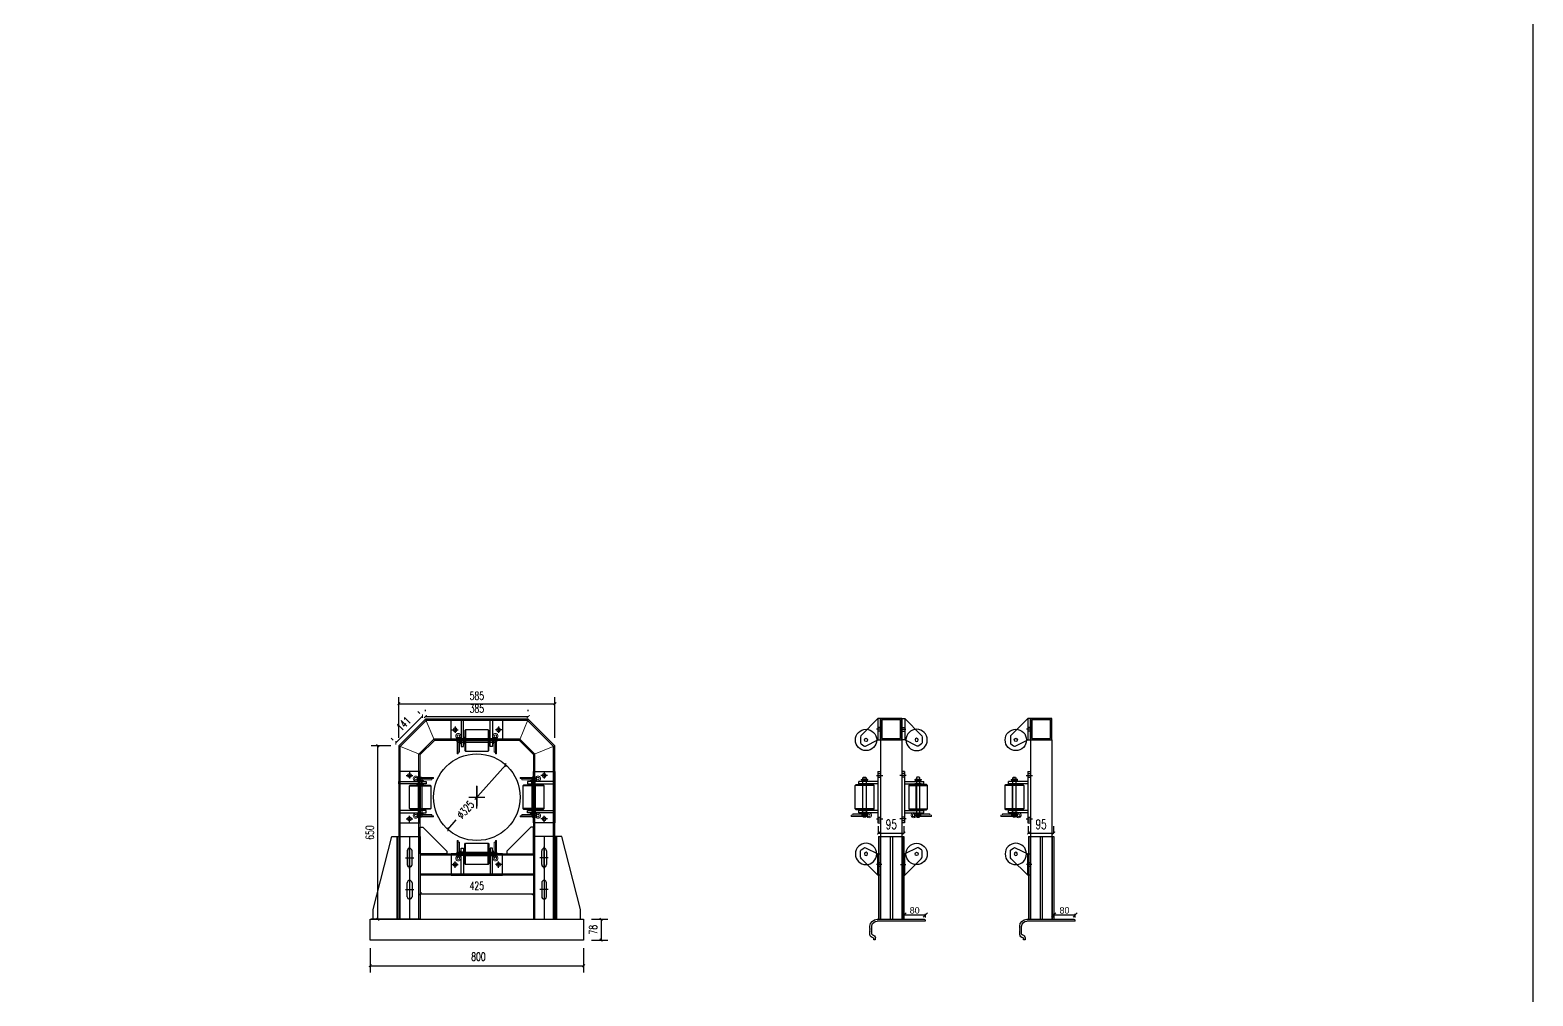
# Model space of a CAD drawing. Extents: x -259369 to -50372, y -155978 to 198088.
# Drawn here: x -100896 to -95263, y 13586 to 17204 of the extents above; entities that cross this region are included whole.
import ezdxf

# ---------------------------------------------------------------- set-up
doc = ezdxf.new("R2010")
doc.units = 0
doc.header["$LTSCALE"] = 1000
doc.header["$MEASUREMENT"] = 0
for name, pattern in [('( Border )', [21, 6, -3, 6, -3, 0, -3]), ('CENTER2', [28.575, 19.05, -3.175, 3.175, -3.175]), ('DASHED', [0.75, 0.5, -0.25]), ('DASHED2', [9.525, 6.35, -3.175])]:
    doc.linetypes.add(name, pattern=pattern)
for name, color, linetype in [('PUB_DIM', 3, 'Continuous'), ('W-WOOD_FLOOR木地板', 30, 'Continuous'), ('图层5', 6, 'Continuous'), ('桩', 5, 'Continuous'), ('粗实线', 3, 'Continuous')]:
    doc.layers.add(name, color=color, linetype=linetype)
doc.layers.add('结构', color=52, linetype='Continuous', lineweight=18)
doc.layers.add('铝主梁170x129x4', color=210, linetype='Continuous', lineweight=25)
doc.styles.add('DIM_FONT', font='SIMPLEX', dxfattribs={"width": 0.7, "bigfont": 'GBCBIG'})
doc.styles.add('M', font='arial.ttf')
doc.styles.add('STANDARD_T3', font='simplex.shx', dxfattribs={"width": 0.7, "bigfont": 'hztxt.shx'})
doc.dimstyles.new('9', dxfattribs={"dimscale": 8, "dimtxt": 3, "dimasz": 2, "dimexe": 0.5, "dimexo": 0.5, "dimtad": 1, "dimdec": 0, "dimdsep": 46, "dimtxsty": 'M', "dimblk1": 'OBLIQUE', "dimblk2": 'OBLIQUE', "dimsah": 1, "dimcen": 2.5, "dimclrd": 6, "dimclre": 6, "dimclrt": 6, "dimadec": 0, "dimazin": 0, "dimtfac": 1, "dimtdec": 0, "dimtix": 1, "dimtmove": 1, "dimatfit": 3, "dimldrblk": 'OBLIQUE', "dimfxl": 2, "dimfxlon": 1, "dimtolj": 1, "dimtzin": 0, "dimarcsym": 0})
doc.dimstyles.new('DIMN10', dxfattribs={"dimscale": 0.1, "dimtxt": 300, "dimasz": 100, "dimexe": 250, "dimexo": 300, "dimgap": 150, "dimtad": 1, "dimdec": 0, "dimzin": 0, "dimdsep": 46, "dimtxsty": 'DIM_FONT', "dimblk": 'ARCHTICK', "dimcen": 0.09, "dimclrd": 1, "dimclre": 1, "dimclrt": 2, "dimazin": 2, "dimtfac": 1, "dimtdec": 0, "dimtix": 1, "dimtmove": 2, "dimatfit": 3, "dimldrblk": 'ARCHTICK', "dimfxl": 1, "dimtolj": 1, "dimtzin": 0, "dimarcsym": 0})
doc.dimstyles.new('W__10', dxfattribs={"dimtxt": 35, "dimasz": 10, "dimexe": 25, "dimexo": 30, "dimgap": 15, "dimtad": 1, "dimdec": 0, "dimzin": 0, "dimdsep": 46, "dimtxsty": 'STANDARD_T3', "dimblk": 'ARCHTICK', "dimcen": 0.09, "dimclrd": 1, "dimclre": 1, "dimclrt": 2, "dimadec": 0, "dimazin": 0, "dimtfac": 1, "dimtdec": 0, "dimtix": 1, "dimtmove": 2, "dimatfit": 3, "dimldrblk": 'ARCHTICK', "dimfxl": 1, "dimtolj": 1, "dimtzin": 0, "dimarcsym": 0})

# ---------------------------------------------------------------- blocks, each defined once
blk = doc.blocks.new('*U657')
blk.add_lwpolyline([(-12, 0), (-12, 2.5), (12, 2.5), (12, 0)], close=True)
blk = doc.blocks.new('Split_Pins_GB91')
at = {"color": 8, "linetype": 'Continuous', "lineweight": 15}
for p, q in [((-3.4, 6.3), (-6.9, 3.1)), ((0, 4.7), (0, -4.7)), ((-3.4, -6.3), (-6.9, -3.1))]:
    blk.add_line(p, q, dxfattribs=at)
at = {"color": 7, "linetype": 'Continuous', "lineweight": 15}
for p, q in [((50, 4.7), (0, 4.7)), ((0, 0), (56.3, 0)), ((50, 4.7), (50, 0)), ((56.3, -4.7), (56.3, 0)), ((0, -4.7), (56.3, -4.7))]:
    blk.add_line(p, q, dxfattribs=at)
for centre, radius, start, end in [((-10.5, 0), 9.5, 41.3178, 318.6822), ((-10.5, 0), 4.75, 41.3178, 318.6822), ((0, 9.2), 9.23, 221.3178, 270), ((0, -9.2), 9.23, 90, 138.6822), ((0, 9.2), 4.48, 221.3178, 270), ((0, -9.2), 4.48, 90, 138.6822)]:
    blk.add_arc(centre, radius, start, end, dxfattribs=at)
blk = doc.blocks.new('5632.')
for p, q in [((865972.8, -129944.8), (865995.8, -129992.1)), ((865980.9, -129928.5), (865973.8, -129939)), ((866075.8, -129992.1), (866013.8, -129930.1))]:
    blk.add_line(p, q)
at = {"color": 0}
for p, q in [((866006.7, -129927.1), (865984.3, -129927.1)), ((866075.8, -129992.1), (865995.8, -129992.1)), ((865995.8, -129992.1), (865995.8, -130002.1)), ((865995.8, -130002.1), (866075.8, -130002.1)), ((866075.8, -130002.1), (866075.8, -129992.1))]:
    blk.add_line(p, q, dxfattribs=at)
for radius in [40, 6]:
    blk.add_circle((865995.8, -129947.3), radius)
for centre, radius, start, end in [((865977.3, -129942.6), 5, 133.9435, 206), ((865984.3, -129932.1), 5, 90, 133.9435), ((866006.7, -129937.1), 10, 45, 90)]:
    blk.add_arc(centre, radius, start, end)
blk = doc.blocks.new('_ArchTick')
at = {"color": 0, "linetype": 'ByBlock', "const_width": 0.4}
blk.add_lwpolyline([(-0.5, -0.5), (0.5, 0.5)], dxfattribs=at)
blk = doc.blocks.new('*D675')
at = {"layer": 'Defpoints', "color": 0, "transparency": 16777216}
for p in [(-97715.2, 14182.6), (-97620.2, 14195.9), (-97620.2, 14182.6)]:
    blk.add_point(p, dxfattribs=at)
at = {"layer": 'PUB_DIM', "color": 1, "lineweight": -2, "transparency": 16777216}
for p, q in [((-97715.2, 14195.9), (-97715.2, 14220.9)), ((-97620.2, 14195.9), (-97620.2, 14220.9)), ((-97715.2, 14195.9), (-97620.2, 14195.9))]:
    blk.add_line(p, q, dxfattribs=at)
at = {"layer": 'PUB_DIM', "color": 1, "lineweight": -2, "transparency": 16777216, "xscale": 10, "yscale": 10, "zscale": 10, "rotation": 180}
blk.add_blockref('_ArchTick', (-97715.2, 14195.9), dxfattribs=at)
at = {"layer": 'PUB_DIM', "color": 1, "lineweight": -2, "transparency": 16777216, "xscale": 10, "yscale": 10, "zscale": 10}
blk.add_blockref('_ArchTick', (-97620.2, 14195.9), dxfattribs=at)
at = {"layer": 'PUB_DIM', "color": 2, "transparency": 16777216, "insert": (-97667.7, 14228.4), "char_height": 35, "attachment_point": 5, "style": 'STANDARD_T3'}
blk.add_mtext('\\A1;95', dxfattribs=at)
blk = doc.blocks.new('0321')
for p, q in [((652261.3, -254661.7), (652261.3, -254971.4)), ((652261.3, -254661.7), (652269.3, -254661.7)), ((652269.3, -254661.7), (652269.3, -254971.4)), ((652261.3, -254971.4), (652269.3, -254971.4))]:
    blk.add_line(p, q)
blk = doc.blocks.new('*U663')
blk.add_lwpolyline([(-12, 0), (-12, 2.5), (12, 2.5), (12, 0)], close=True)
blk = doc.blocks.new('无头销轴_B型_D12X150')
at = {"color": 0}
for p, q in [((-72, 6), (-72, -6)), ((72, 6), (72, -6))]:
    blk.add_line(p, q, dxfattribs=at)
blk.add_lwpolyline([(-75, 4.3), (-75, -4.3), (-72, -6), (72, -6), (75, -4.3), (75, 4.3), (72, 6), (-72, 6)], close=True, dxfattribs=at)
for centre in [(-69.5, 0), (69.5, 0)]:
    blk.add_circle(centre, 1.6, dxfattribs=at)
blk = doc.blocks.new('A$C1EDE4923')
at = {"color": 3, "linetype": 'CENTER2', "ltscale": 0.5}
for p, q in [((-235, 119.6), (-254, 119.6)), ((-146, 119.6), (-127, 119.6)), ((-284, 79.6), (-260, 79.6)), ((-272, 67.6), (-272, 91.6)), ((-97, 79.6), (-121, 79.6)), ((-109, 67.6), (-109, 91.6))]:
    blk.add_line(p, q, dxfattribs=at)
at = {"linetype": 'DASHED2'}
for p, q in [((-240, 126.1), (-249, 126.1)), ((-240, 113.1), (-249, 113.1)), ((-235.5, 125.9), (-145.5, 125.9)), ((-235.5, 113.3), (-145.5, 113.3)), ((-141, 126.1), (-132, 126.1)), ((-141, 113.1), (-132, 113.1))]:
    blk.add_line(p, q, dxfattribs=at)
at = {"color": 3, "linetype": 'CENTER2'}
blk.add_line((-240.9, 119.6), (-140, 119.6), dxfattribs=at)
for p, q in [((-232.5, 79.6), (-232.5, 159.6)), ((-148.5, 79.6), (-148.5, 159.6))]:
    blk.add_line(p, q)
for points in [[(-94, 39.6), (-94, 119.6), (-287, 119.6), (-287, 39.6)], [(-249, 141.6), (-240, 141.6), (-240, 39.6), (-249, 39.6)], [(-232.5, 159.6), (-148.5, 159.6), (-145.5, 156.6), (-145.5, 82.6), (-148.5, 79.6), (-232.5, 79.6), (-235.5, 82.6), (-235.5, 156.6)], [(-132, 141.6), (-141, 141.6), (-141, 39.6), (-132, 39.6)]]:
    blk.add_lwpolyline(points, close=True)
for centre in [(-272, 79.6), (-109, 79.6)]:
    blk.add_circle(centre, 7)
at = {"xscale": -1}
for name, p, rotation in [('Split_Pins_GB91', (-260, 113.6), 270), ('无头销轴_B型_D12X150', (-190.5, 119.6), 180), ('*U663', (-249, 119.6), 90), ('*U663', (-237.5, 119.6), 90)]:
    blk.add_blockref(name, p, dxfattribs=dict(at, rotation=rotation))
for name, p, rotation in [('Split_Pins_GB91', (-121, 113.6), 90), ('*U663', (-143.5, 119.6), 270), ('*U663', (-132, 119.6), 270)]:
    blk.add_blockref(name, p, dxfattribs=dict(rotation=rotation))
blk = doc.blocks.new('*D670')
at = {"layer": 'Defpoints', "color": 0, "transparency": 16777216}
for p in [(-99112.6, 14450.8), (-99330.3, 14209.5)]:
    blk.add_point(p, dxfattribs=at)
at = {"layer": 'PUB_DIM', "color": 1, "lineweight": -2, "transparency": 16777216}
for p, q in [((-99112.6, 14450.8), (-99229.5, 14321.2)), ((-99330.3, 14209.5), (-99298.5, 14244.7))]:
    blk.add_line(p, q, dxfattribs=at)
at = {"layer": 'PUB_DIM', "color": 1, "lineweight": -2, "transparency": 16777216, "xscale": 10, "yscale": 10, "zscale": 10}
for p, rotation in [((-99112.6, 14450.8), 47.9335005168253), ((-99330.3, 14209.5), 227.9335005168253)]:
    blk.add_blockref('_ArchTick', p, dxfattribs=dict(at, rotation=rotation))
at = {"layer": 'PUB_DIM', "color": 2, "transparency": 16777216, "insert": (-99264, 14283), "char_height": 30, "attachment_point": 5, "rotation": 47.9335, "style": 'DIM_FONT'}
blk.add_mtext('\\A1;∅325', dxfattribs=at)
blk = doc.blocks.new('*D671')
at = {"layer": 'Defpoints', "color": 0, "transparency": 16777216}
for p in [(-99592.7, 14522.6), (-99513.9, 14522.6), (-99433.9, 13872.6)]:
    blk.add_point(p, dxfattribs=at)
at = {"layer": 'PUB_DIM', "color": 1, "lineweight": -2, "transparency": 16777216}
for p, q in [((-99543.9, 14522.6), (-99617.7, 14522.6)), ((-99592.7, 13872.6), (-99592.7, 14522.6)), ((-99463.9, 13872.6), (-99617.7, 13872.6))]:
    blk.add_line(p, q, dxfattribs=at)
at = {"layer": 'PUB_DIM', "color": 1, "lineweight": -2, "transparency": 16777216, "xscale": 10, "yscale": 10, "zscale": 10}
for p, rotation in [((-99592.7, 14522.6), 90), ((-99592.7, 13872.6), 270)]:
    blk.add_blockref('_ArchTick', p, dxfattribs=dict(at, rotation=rotation))
at = {"layer": 'PUB_DIM', "color": 2, "transparency": 16777216, "insert": (-99622.7, 14197.6), "char_height": 30, "attachment_point": 5, "rotation": 90, "style": 'DIM_FONT'}
blk.add_mtext('\\A1;650', dxfattribs=at)
blk = doc.blocks.new('*D672')
at = {"layer": 'Defpoints', "color": 0, "transparency": 16777216}
for p in [(-99424.8, 14633.5), (-99413.9, 14622.6), (-99513.9, 14522.6)]:
    blk.add_point(p, dxfattribs=at)
at = {"layer": 'PUB_DIM', "color": 1, "lineweight": -2, "transparency": 16777216}
for p, q in [((-99435.2, 14643.8), (-99442.5, 14651.2)), ((-99524.8, 14533.5), (-99424.8, 14633.5)), ((-99535.2, 14543.8), (-99542.5, 14551.2))]:
    blk.add_line(p, q, dxfattribs=at)
at = {"layer": 'PUB_DIM', "color": 1, "lineweight": -2, "transparency": 16777216, "xscale": 10, "yscale": 10, "zscale": 10}
for p, rotation in [((-99424.8, 14633.5), 45.00000000006671), ((-99524.8, 14533.5), 225.0000000000667)]:
    blk.add_blockref('_ArchTick', p, dxfattribs=dict(at, rotation=rotation))
at = {"layer": 'PUB_DIM', "color": 2, "transparency": 16777216, "insert": (-99496, 14604.7), "char_height": 30, "attachment_point": 5, "rotation": 45, "style": 'DIM_FONT'}
blk.add_mtext('\\A1;141', dxfattribs=at)
blk = doc.blocks.new('*D673')
at = {"layer": 'Defpoints', "color": 0, "transparency": 16777216}
for p in [(-99413.9, 14622.6), (-99028.9, 14632.2), (-99028.9, 14622.6)]:
    blk.add_point(p, dxfattribs=at)
at = {"layer": 'PUB_DIM', "color": 1, "lineweight": -2, "transparency": 16777216}
for p, q in [((-99413.9, 14652.6), (-99413.9, 14657.2)), ((-99028.9, 14652.6), (-99028.9, 14657.2)), ((-99413.9, 14632.2), (-99028.9, 14632.2))]:
    blk.add_line(p, q, dxfattribs=at)
at = {"layer": 'PUB_DIM', "color": 1, "lineweight": -2, "transparency": 16777216, "xscale": 10, "yscale": 10, "zscale": 10, "rotation": 180}
blk.add_blockref('_ArchTick', (-99413.9, 14632.2), dxfattribs=at)
at = {"layer": 'PUB_DIM', "color": 1, "lineweight": -2, "transparency": 16777216, "xscale": 10, "yscale": 10, "zscale": 10}
blk.add_blockref('_ArchTick', (-99028.9, 14632.2), dxfattribs=at)
at = {"layer": 'PUB_DIM', "color": 2, "transparency": 16777216, "insert": (-99221.4, 14662.2), "char_height": 30, "attachment_point": 5, "style": 'DIM_FONT'}
blk.add_mtext('\\A1;385', dxfattribs=at)
blk = doc.blocks.new('*D674')
at = {"layer": 'Defpoints', "color": 0, "transparency": 16777216}
for p in [(-98928.9, 14680.2), (-99513.9, 14522.6), (-98928.9, 14522.6)]:
    blk.add_point(p, dxfattribs=at)
at = {"layer": 'PUB_DIM', "color": 1, "lineweight": -2, "transparency": 16777216}
for p, q in [((-99513.9, 14552.6), (-99513.9, 14705.2)), ((-98928.9, 14552.6), (-98928.9, 14705.2)), ((-99513.9, 14680.2), (-98928.9, 14680.2))]:
    blk.add_line(p, q, dxfattribs=at)
at = {"layer": 'PUB_DIM', "color": 1, "lineweight": -2, "transparency": 16777216, "xscale": 10, "yscale": 10, "zscale": 10, "rotation": 180}
blk.add_blockref('_ArchTick', (-99513.9, 14680.2), dxfattribs=at)
at = {"layer": 'PUB_DIM', "color": 1, "lineweight": -2, "transparency": 16777216, "xscale": 10, "yscale": 10, "zscale": 10}
blk.add_blockref('_ArchTick', (-98928.9, 14680.2), dxfattribs=at)
at = {"layer": 'PUB_DIM', "color": 2, "transparency": 16777216, "insert": (-99221.4, 14710.2), "char_height": 30, "attachment_point": 5, "style": 'DIM_FONT'}
blk.add_mtext('\\A1;585', dxfattribs=at)
blk = doc.blocks.new('*D678')
at = {"layer": 'Defpoints', "color": 0, "transparency": 16777216}
for p in [(-99621.4, 13794.6), (-98821.4, 13794.6), (-98821.4, 13698.6)]:
    blk.add_point(p, dxfattribs=at)
at = {"layer": 'PUB_DIM', "color": 1, "lineweight": -2, "transparency": 16777216}
for p, q in [((-99621.4, 13764.6), (-99621.4, 13673.6)), ((-98821.4, 13764.6), (-98821.4, 13673.6)), ((-99621.4, 13698.6), (-98821.4, 13698.6))]:
    blk.add_line(p, q, dxfattribs=at)
at = {"layer": 'PUB_DIM', "color": 1, "lineweight": -2, "transparency": 16777216, "xscale": 10, "yscale": 10, "zscale": 10, "rotation": 180}
blk.add_blockref('_ArchTick', (-99621.4, 13698.6), dxfattribs=at)
at = {"layer": 'PUB_DIM', "color": 1, "lineweight": -2, "transparency": 16777216, "xscale": 10, "yscale": 10, "zscale": 10}
blk.add_blockref('_ArchTick', (-98821.4, 13698.6), dxfattribs=at)
at = {"layer": 'PUB_DIM', "color": 2, "transparency": 16777216, "insert": (-99215.5, 13732.6), "char_height": 30, "attachment_point": 5, "style": 'DIM_FONT'}
blk.add_mtext('\\A1;800', dxfattribs=at)
blk = doc.blocks.new('891')
at = {"color": 0, "ltscale": 0.5}
blk.add_line((-1486542.7, 1377887.1), (-1486570.9, 1377887.1), dxfattribs=at)
at = {"color": 0, "lineweight": 5}
for p, q in [((-1486591.7, 1377686.1), (-1486593.6, 1377686.1)), ((-1486592.4, 1377685.9), (-1486592.4, 1377685.9))]:
    blk.add_line(p, q, dxfattribs=at)
at = {"color": 0, "ltscale": 0.5}
blk.add_arc((-1486542.7, 1377885.1), 2, 64.2042, 90, dxfattribs=at)
at = {"color": 0, "lineweight": 25}
for centre, radius, start, end in [((-1486593.6, 1377688.1), 2, 246.4591, 270), ((-1486591.7, 1377687.1), 1, 270, 311.3814), ((-1486592.4, 1377687.9), 2, 311.3814, 0)]:
    blk.add_arc(centre, radius, start, end, dxfattribs=at)
at = {"layer": '粗实线', "color": 0, "linetype": 'ByBlock', "ltscale": 0.5}
for p, q in [((-1486597.4, 1377867.1), (-1486597.4, 1377784.7)), ((-1486528.2, 1377873.7), (-1486521.4, 1377873.7)), ((-1486521.4, 1377879.7), (-1486525.5, 1377879.7)), ((-1486520.4, 1377874.7), (-1486520.4, 1377878.7)), ((-1486597.4, 1377783.5), (-1486597.4, 1377704.7)), ((-1486597.4, 1377703.5), (-1486597.4, 1377690.9))]:
    blk.add_line(p, q, dxfattribs=at)
for centre, radius, start, end in [((-1486570.4, 1377867.1), 27, 91.5188, 180), ((-1486570.4, 1377867.1), 20, 91.5188, 180), ((-1486544.9, 1377880.5), 7.1, 37.6327, 64.2042), ((-1486542.2, 1377879.6), 14.8, 7.196, 79.5045), ((-1486540.9, 1377883.6), 2, 5.0412, 37.6327), ((-1486526.3, 1377886.4), 12.9, 191.5156, 261.5695), ((-1486525.5, 1377881.7), 2, 186.8775, 270), ((-1486521.4, 1377878.7), 1, 0, 90), ((-1486521.4, 1377874.7), 1, 270, 0)]:
    blk.add_arc(centre, radius, start, end, dxfattribs=at)
at = {"layer": '结构', "color": 0, "linetype": 'ByBlock', "lineweight": 0, "ltscale": 0.5}
for points in [[(-1486564.5, 1377894.1, 0.198912), (-1486564.6, 1377894.1), (-1486564.9, 1377893.6, -0.414214), (-1486565.2, 1377893.6), (-1486565.5, 1377894.1, 0.198912), (-1486565.7, 1377894.1)], [(-1486562.5, 1377894.1, 0.198912), (-1486562.6, 1377894.1), (-1486562.9, 1377893.6, -0.414214), (-1486563.2, 1377893.6), (-1486563.5, 1377894.1, 0.198912), (-1486563.7, 1377894.1)], [(-1486560.5, 1377894.1, 0.198912), (-1486560.6, 1377894.1), (-1486560.9, 1377893.6, -0.414214), (-1486561.2, 1377893.6), (-1486561.5, 1377894.1, 0.198912), (-1486561.7, 1377894.1)], [(-1486558.5, 1377894.1, 0.198912), (-1486558.6, 1377894.1), (-1486558.9, 1377893.6, -0.414214), (-1486559.2, 1377893.6), (-1486559.5, 1377894.1, 0.198912), (-1486559.7, 1377894.1)], [(-1486556.5, 1377894.1, 0.198912), (-1486556.6, 1377894.1), (-1486556.9, 1377893.6, -0.414214), (-1486557.2, 1377893.6), (-1486557.5, 1377894.1, 0.198912), (-1486557.7, 1377894.1)], [(-1486554.5, 1377894.1, 0.198912), (-1486554.6, 1377894.1), (-1486554.9, 1377893.6, -0.414214), (-1486555.2, 1377893.6), (-1486555.5, 1377894.1, 0.198912), (-1486555.7, 1377894.1)], [(-1486552.5, 1377894.1, 0.198912), (-1486552.6, 1377894.1), (-1486552.9, 1377893.6, -0.414214), (-1486553.2, 1377893.6), (-1486553.5, 1377894.1, 0.198912), (-1486553.7, 1377894.1)], [(-1486550.5, 1377894.1, 0.198912), (-1486550.6, 1377894.1), (-1486550.9, 1377893.6, -0.414214), (-1486551.2, 1377893.6), (-1486551.5, 1377894.1, 0.198912), (-1486551.7, 1377894.1)]]:
    blk.add_lwpolyline(points, format="xyb", dxfattribs=at)
at = {"layer": '铝主梁170x129x4', "color": 0, "lineweight": 25}
for p, q in [((-1486590.4, 1377720.2), (-1486590.4, 1377867.1)), ((-1486565.7, 1377894.1), (-1486571.1, 1377894.1)), ((-1486563.6, 1377894.1), (-1486564.5, 1377894.1)), ((-1486561.6, 1377894.1), (-1486562.5, 1377894.1)), ((-1486559.6, 1377894.1), (-1486560.5, 1377894.1)), ((-1486557.6, 1377894.1), (-1486558.5, 1377894.1)), ((-1486555.6, 1377894.1), (-1486556.5, 1377894.1)), ((-1486553.6, 1377894.1), (-1486554.5, 1377894.1)), ((-1486551.6, 1377894.1), (-1486552.5, 1377894.1)), ((-1486539.5, 1377894.1), (-1486550.5, 1377894.1)), ((-1486597, 1377784.3), (-1486597.3, 1377784.6)), ((-1486597.3, 1377783.7), (-1486597, 1377784)), ((-1486597, 1377704.3), (-1486597.3, 1377704.6)), ((-1486597.3, 1377703.7), (-1486597, 1377704)), ((-1486590.7, 1377719.8), (-1486590.4, 1377720.1)), ((-1486590.4, 1377719.2), (-1486590.7, 1377719.5)), ((-1486590.4, 1377687.9), (-1486590.4, 1377719))]:
    blk.add_line(p, q, dxfattribs=at)
for centre, radius, start, end in [((-1486597.2, 1377784.7), 0.2, 180, 225), ((-1486597.2, 1377783.5), 0.2, 135, 180), ((-1486597.2, 1377784.1), 0.2, 315, 45), ((-1486597.2, 1377704.7), 0.2, 180, 225), ((-1486597.2, 1377703.5), 0.2, 135, 180), ((-1486592.4, 1377690.9), 5, 180, 246.4591), ((-1486597.2, 1377704.1), 0.2, 315, 45), ((-1486590.6, 1377719.6), 0.2, 135, 225), ((-1486590.6, 1377720.2), 0.2, 315, 0), ((-1486590.6, 1377719), 0.2, 0, 45)]:
    blk.add_arc(centre, radius, start, end, dxfattribs=at)
blk = doc.blocks.new('_Oblique')
at = {"color": 0, "linetype": 'ByBlock', "lineweight": -2}
blk.add_line((-0.5, -0.5), (0.5, 0.5), dxfattribs=at)
blk = doc.blocks.new('*D679')
at = {"color": 6, "lineweight": -2, "transparency": 16777216}
for p, q in [((-97620.2, 13878.8), (-97620.2, 13892.8)), ((-97620.2, 13888.8), (-97540.1, 13888.8)), ((-97540.1, 13878.8), (-97540.1, 13892.8))]:
    blk.add_line(p, q, dxfattribs=at)
at = {"layer": 'Defpoints', "color": 0, "transparency": 16777216}
for p in [(-97620.2, 13872.6), (-97540.1, 13888.8), (-97540.1, 13868.8)]:
    blk.add_point(p, dxfattribs=at)
at = {"color": 6, "lineweight": -2, "transparency": 16777216, "xscale": 16, "yscale": 16, "zscale": 16, "rotation": 180}
blk.add_blockref('_Oblique', (-97620.2, 13888.8), dxfattribs=at)
at = {"color": 6, "lineweight": -2, "transparency": 16777216, "xscale": 16, "yscale": 16, "zscale": 16}
blk.add_blockref('_Oblique', (-97540.1, 13888.8), dxfattribs=at)
at = {"color": 6, "transparency": 16777216, "insert": (-97580.2, 13906), "char_height": 24, "attachment_point": 5, "style": 'M'}
blk.add_mtext('\\A1;80', dxfattribs=at)
blk = doc.blocks.new('*D680')
at = {"layer": 'Defpoints', "color": 0, "transparency": 16777216}
for p in [(-98821.4, 13872.6), (-98821.4, 13794.6), (-98755.9, 13794.6)]:
    blk.add_point(p, dxfattribs=at)
at = {"layer": 'PUB_DIM', "color": 1, "lineweight": -2, "transparency": 16777216}
for p, q in [((-98791.4, 13872.6), (-98730.9, 13872.6)), ((-98755.9, 13872.6), (-98755.9, 13794.6)), ((-98791.4, 13794.6), (-98730.9, 13794.6))]:
    blk.add_line(p, q, dxfattribs=at)
at = {"layer": 'PUB_DIM', "color": 1, "lineweight": -2, "transparency": 16777216, "xscale": 10, "yscale": 10, "zscale": 10}
for p, rotation in [((-98755.9, 13872.6), 90), ((-98755.9, 13794.6), 270)]:
    blk.add_blockref('_ArchTick', p, dxfattribs=dict(at, rotation=rotation))
at = {"layer": 'PUB_DIM', "color": 2, "transparency": 16777216, "insert": (-98785.9, 13833.6), "char_height": 30, "attachment_point": 5, "rotation": 90, "style": 'DIM_FONT'}
blk.add_mtext('\\A1;78', dxfattribs=at)
blk = doc.blocks.new('*D669')
at = {"layer": 'Defpoints', "color": 0, "transparency": 16777216}
for p in [(-97153.7, 14182.6), (-97058.7, 14195.9), (-97058.7, 14182.6)]:
    blk.add_point(p, dxfattribs=at)
at = {"layer": 'PUB_DIM', "color": 1, "lineweight": -2, "transparency": 16777216}
for p, q in [((-97153.7, 14195.9), (-97153.7, 14220.9)), ((-97058.7, 14195.9), (-97058.7, 14220.9)), ((-97153.7, 14195.9), (-97058.7, 14195.9))]:
    blk.add_line(p, q, dxfattribs=at)
at = {"layer": 'PUB_DIM', "color": 1, "lineweight": -2, "transparency": 16777216, "xscale": 10, "yscale": 10, "zscale": 10, "rotation": 180}
blk.add_blockref('_ArchTick', (-97153.7, 14195.9), dxfattribs=at)
at = {"layer": 'PUB_DIM', "color": 1, "lineweight": -2, "transparency": 16777216, "xscale": 10, "yscale": 10, "zscale": 10}
blk.add_blockref('_ArchTick', (-97058.7, 14195.9), dxfattribs=at)
at = {"layer": 'PUB_DIM', "color": 2, "transparency": 16777216, "insert": (-97106.2, 14228.4), "char_height": 35, "attachment_point": 5, "style": 'STANDARD_T3'}
blk.add_mtext('\\A1;95', dxfattribs=at)
blk = doc.blocks.new('*D677')
at = {"color": 6, "lineweight": -2, "transparency": 16777216}
for p, q in [((-97058.7, 13878.8), (-97058.7, 13892.8)), ((-97058.7, 13888.8), (-96978.6, 13888.8)), ((-96978.6, 13878.8), (-96978.6, 13892.8))]:
    blk.add_line(p, q, dxfattribs=at)
at = {"layer": 'Defpoints', "color": 0, "transparency": 16777216}
for p in [(-97058.7, 13872.6), (-96978.6, 13888.8), (-96978.6, 13868.8)]:
    blk.add_point(p, dxfattribs=at)
at = {"color": 6, "lineweight": -2, "transparency": 16777216, "xscale": 16, "yscale": 16, "zscale": 16, "rotation": 180}
blk.add_blockref('_Oblique', (-97058.7, 13888.8), dxfattribs=at)
at = {"color": 6, "lineweight": -2, "transparency": 16777216, "xscale": 16, "yscale": 16, "zscale": 16}
blk.add_blockref('_Oblique', (-96978.6, 13888.8), dxfattribs=at)
at = {"color": 6, "transparency": 16777216, "insert": (-97018.6, 13906), "char_height": 24, "attachment_point": 5, "style": 'M'}
blk.add_mtext('\\A1;80', dxfattribs=at)
blk = doc.blocks.new('*D676')
at = {"layer": 'Defpoints', "color": 0, "transparency": 16777216}
for p in [(-99433.9, 14037.6), (-99009.4, 14037.6), (-99009.4, 13968.3)]:
    blk.add_point(p, dxfattribs=at)
at = {"layer": 'PUB_DIM', "color": 1, "lineweight": -2, "transparency": 16777216}
for p, q in [((-99433.9, 14007.6), (-99433.9, 13943.3)), ((-99009.4, 14007.6), (-99009.4, 13943.3)), ((-99433.9, 13968.3), (-99009.4, 13968.3))]:
    blk.add_line(p, q, dxfattribs=at)
at = {"layer": 'PUB_DIM', "color": 1, "lineweight": -2, "transparency": 16777216, "xscale": 10, "yscale": 10, "zscale": 10, "rotation": 180}
blk.add_blockref('_ArchTick', (-99433.9, 13968.3), dxfattribs=at)
at = {"layer": 'PUB_DIM', "color": 1, "lineweight": -2, "transparency": 16777216, "xscale": 10, "yscale": 10, "zscale": 10}
blk.add_blockref('_ArchTick', (-99009.4, 13968.3), dxfattribs=at)
at = {"layer": 'PUB_DIM', "color": 2, "transparency": 16777216, "insert": (-99221.7, 13998.3), "char_height": 30, "attachment_point": 5, "style": 'DIM_FONT'}
blk.add_mtext('\\A1;425', dxfattribs=at)

msp = doc.modelspace()

# ---------------------------------------------------------------- linework, layer by layer
for p, q in [((-99413.95, 14622.63), (-99513.95, 14522.63)), ((-99028.95, 14622.63), (-99413.95, 14622.63)), ((-99028.95, 14622.63), (-98928.95, 14522.63)), ((-97707.72, 14624.63), (-97627.72, 14624.63)), ((-97146.2, 14624.63), (-97066.2, 14624.63)), ((-99062.08, 14542.63), (-99380.81, 14542.63)), ((-97803.12, 14374.13), (-97800.12, 14377.13)), ((-97803.12, 14286.13), (-97803.12, 14374.13)), ((-97733.12, 14374.13), (-97803.12, 14374.13)), ((-97800.12, 14377.13), (-97736.12, 14377.13)), ((-97736.12, 14377.13), (-97733.12, 14374.13)), ((-97733.12, 14374.13), (-97733.12, 14286.13)), ((-97599.33, 14377.13), (-97602.33, 14374.13)), ((-97602.33, 14374.13), (-97532.33, 14374.13)), ((-97602.33, 14374.13), (-97602.33, 14286.13)), ((-97535.33, 14377.13), (-97599.33, 14377.13)), ((-97532.33, 14374.13), (-97535.33, 14377.13)), ((-97532.33, 14286.13), (-97532.33, 14374.13)), ((-97241.59, 14374.13), (-97238.59, 14377.13)), ((-97241.59, 14286.13), (-97241.59, 14374.13)), ((-97171.59, 14374.13), (-97241.59, 14374.13)), ((-97238.59, 14377.13), (-97174.59, 14377.13)), ((-97174.59, 14377.13), (-97171.59, 14374.13)), ((-97171.59, 14374.13), (-97171.59, 14286.13)), ((-97800.12, 14283.13), (-97803.12, 14286.13)), ((-97733.12, 14286.13), (-97803.12, 14286.13)), ((-97736.12, 14283.13), (-97800.12, 14283.13)), ((-97733.12, 14286.13), (-97736.12, 14283.13)), ((-97602.33, 14286.13), (-97532.33, 14286.13)), ((-97602.33, 14286.13), (-97599.33, 14283.13)), ((-97599.33, 14283.13), (-97535.33, 14283.13)), ((-97535.33, 14283.13), (-97532.33, 14286.13)), ((-97238.59, 14283.13), (-97241.59, 14286.13)), ((-97171.59, 14286.13), (-97241.59, 14286.13)), ((-97174.59, 14283.13), (-97238.59, 14283.13)), ((-97171.59, 14286.13), (-97174.59, 14283.13)), ((-99482.45, 14129.39), (-99482.45, 14077.39)), ((-99464.45, 14077.39), (-99464.45, 14129.39)), ((-98978.45, 14077.39), (-98978.45, 14129.39)), ((-98960.45, 14129.39), (-98960.45, 14077.39)), ((-99482.45, 13957.39), (-99482.45, 14009.39)), ((-99464.45, 14009.39), (-99464.45, 13957.39)), ((-98978.45, 14009.39), (-98978.45, 13957.39)), ((-98960.45, 13957.39), (-98960.45, 14009.39))]:
    msp.add_line(p, q)
at = {"color": 253, "linetype": 'CENTER2', "true_color": 0xadadad}
for p, q in [((-99411.88, 14617.63), (-99508.95, 14520.56)), ((-99031.02, 14617.63), (-99411.88, 14617.63)), ((-99031.02, 14617.63), (-98933.95, 14520.56)), ((-99438.95, 14491.57), (-99382.88, 14547.63)), ((-99060.01, 14547.63), (-99382.88, 14547.63)), ((-99003.95, 14491.57), (-99060.01, 14547.63)), ((-99508.95, 13872.6), (-99508.95, 14520.56)), ((-99438.95, 13872.6), (-99438.95, 14491.57)), ((-99003.95, 13872.6), (-99003.95, 14491.57)), ((-98933.95, 13872.6), (-98933.95, 14520.56)), ((-97709.22, 14182.6), (-97709.22, 13872.6)), ((-97626.22, 14182.6), (-97626.22, 13872.6)), ((-97147.7, 14182.6), (-97147.7, 13872.6)), ((-97064.7, 14182.6), (-97064.7, 13872.6)), ((-99008.95, 14112.63), (-99433.95, 14112.63)), ((-99433.95, 14042.63), (-99008.95, 14042.63))]:
    msp.add_line(p, q, dxfattribs=at)
at = {"color": 0, "lineweight": 5}
for p, q in [((-99413.95, 14622.63), (-99380.81, 14542.63)), ((-99028.95, 14622.63), (-99062.08, 14542.63)), ((-99513.95, 14522.63), (-99433.95, 14489.49)), ((-98928.95, 14522.63), (-99008.95, 14489.49)), ((-99008.95, 14117.63), (-99433.95, 14117.63)), ((-99433.95, 14037.63), (-99008.95, 14037.63))]:
    msp.add_line(p, q, dxfattribs=at)
at = {"linetype": 'DASHED2'}
for p, q in [((-97707.72, 14591.63), (-97717.72, 14591.63)), ((-97627.72, 14591.63), (-97617.72, 14591.63)), ((-97146.2, 14591.63), (-97156.2, 14591.63)), ((-97707.72, 14577.63), (-97717.72, 14577.63)), ((-97627.72, 14577.63), (-97617.72, 14577.63)), ((-97146.2, 14577.63), (-97156.2, 14577.63)), ((-97775.12, 14286.13), (-97775.12, 14377.13)), ((-97761.12, 14286.13), (-97761.12, 14377.13)), ((-97717.72, 14418.63), (-97707.72, 14418.63)), ((-97717.72, 14404.63), (-97707.72, 14404.63)), ((-97617.72, 14418.63), (-97627.72, 14418.63)), ((-97617.72, 14404.63), (-97627.72, 14404.63)), ((-97574.33, 14286.13), (-97574.33, 14377.13)), ((-97560.33, 14286.13), (-97560.33, 14377.13)), ((-97213.59, 14286.13), (-97213.59, 14377.13)), ((-97199.59, 14286.13), (-97199.59, 14377.13)), ((-97156.2, 14418.63), (-97146.2, 14418.63)), ((-97156.2, 14404.63), (-97146.2, 14404.63)), ((-97717.72, 14255.63), (-97707.72, 14255.63)), ((-97617.72, 14255.63), (-97627.72, 14255.63)), ((-97156.2, 14255.63), (-97146.2, 14255.63)), ((-97717.72, 14241.63), (-97707.72, 14241.63)), ((-97617.72, 14241.63), (-97627.72, 14241.63)), ((-97156.2, 14241.63), (-97146.2, 14241.63)), ((-97707.72, 14084.63), (-97717.72, 14084.63)), ((-97627.72, 14084.63), (-97617.72, 14084.63)), ((-97146.2, 14084.63), (-97156.2, 14084.63)), ((-97707.72, 14070.63), (-97717.72, 14070.63)), ((-97627.72, 14070.63), (-97617.72, 14070.63)), ((-97146.2, 14070.63), (-97156.2, 14070.63))]:
    msp.add_line(p, q, dxfattribs=at)
at = {"lineweight": 5}
for p, q in [((-99433.95, 14489.49), (-99380.81, 14542.63)), ((-99008.95, 14489.49), (-99062.08, 14542.63))]:
    msp.add_line(p, q, dxfattribs=at)
at = {"color": 3, "linetype": 'CENTER2', "ltscale": 0.5}
for p, q in [((-97702.72, 14584.63), (-97722.72, 14584.63)), ((-97632.72, 14584.63), (-97612.72, 14584.63)), ((-97141.2, 14584.63), (-97161.2, 14584.63)), ((-97723.82, 14411.63), (-97699.52, 14411.63)), ((-97611.62, 14411.63), (-97635.92, 14411.63)), ((-97162.3, 14411.63), (-97138, 14411.63)), ((-97723.82, 14248.63), (-97699.52, 14248.63)), ((-97611.62, 14248.63), (-97635.92, 14248.63)), ((-97162.3, 14248.63), (-97138, 14248.63)), ((-97702.72, 14077.63), (-97722.72, 14077.63)), ((-97632.72, 14077.63), (-97612.72, 14077.63)), ((-97141.2, 14077.63), (-97161.2, 14077.63))]:
    msp.add_line(p, q, dxfattribs=at)
at = {"color": 0}
for p, q in [((-97707.72, 14544.63), (-97707.72, 13872.6)), ((-97627.72, 14544.63), (-97627.72, 13872.6)), ((-97146.2, 14544.63), (-97146.2, 13872.6)), ((-97066.2, 14544.63), (-97066.2, 13872.6)), ((-97717.72, 14426.63), (-97717.72, 14248.45)), ((-97707.72, 14426.63), (-97707.72, 14233.63)), ((-97627.72, 14426.63), (-97627.72, 14233.63)), ((-97617.72, 14426.63), (-97617.72, 14248.45)), ((-97156.2, 14426.63), (-97156.2, 14248.45)), ((-97146.2, 14426.63), (-97146.2, 14233.63)), ((-97717.72, 14388.63), (-97790.12, 14388.63)), ((-97790.12, 14379.63), (-97790.12, 14388.63)), ((-97717.72, 14379.63), (-97790.12, 14379.63)), ((-97774.12, 14402.13), (-97772.39, 14405.13)), ((-97774.12, 14258.13), (-97774.12, 14402.13)), ((-97762.12, 14397.13), (-97774.12, 14397.13)), ((-97772.39, 14405.13), (-97763.85, 14405.13)), ((-97763.85, 14405.13), (-97762.12, 14402.13)), ((-97762.12, 14402.13), (-97762.12, 14258.13)), ((-97617.72, 14388.63), (-97545.33, 14388.63)), ((-97617.72, 14379.63), (-97545.33, 14379.63)), ((-97571.6, 14405.13), (-97573.33, 14402.13)), ((-97573.33, 14402.13), (-97573.33, 14258.13)), ((-97573.33, 14397.13), (-97561.33, 14397.13)), ((-97563.06, 14405.13), (-97571.6, 14405.13)), ((-97561.33, 14402.13), (-97563.06, 14405.13)), ((-97561.33, 14258.13), (-97561.33, 14402.13)), ((-97545.33, 14379.63), (-97545.33, 14388.63)), ((-97156.2, 14388.63), (-97228.59, 14388.63)), ((-97228.59, 14379.63), (-97228.59, 14388.63)), ((-97156.2, 14379.63), (-97228.59, 14379.63)), ((-97212.59, 14402.13), (-97210.86, 14405.13)), ((-97212.59, 14258.13), (-97212.59, 14402.13)), ((-97200.59, 14397.13), (-97212.59, 14397.13)), ((-97210.86, 14405.13), (-97202.32, 14405.13)), ((-97202.32, 14405.13), (-97200.59, 14402.13)), ((-97200.59, 14402.13), (-97200.59, 14258.13)), ((-97790.12, 14271.63), (-97790.12, 14280.63)), ((-97717.72, 14280.63), (-97790.12, 14280.63)), ((-97717.72, 14271.63), (-97790.12, 14271.63)), ((-97762.12, 14260.08), (-97774.12, 14260.08)), ((-97772.39, 14255.13), (-97774.12, 14258.13)), ((-97763.85, 14255.13), (-97772.39, 14255.13)), ((-97762.12, 14258.13), (-97763.85, 14255.13)), ((-97717.72, 14255.63), (-97717.72, 14233.63)), ((-97617.72, 14280.63), (-97545.33, 14280.63)), ((-97617.72, 14271.63), (-97545.33, 14271.63)), ((-97617.72, 14255.63), (-97617.72, 14233.63)), ((-97573.33, 14260.08), (-97561.33, 14260.08)), ((-97573.33, 14258.13), (-97571.6, 14255.13)), ((-97571.6, 14255.13), (-97563.06, 14255.13)), ((-97563.06, 14255.13), (-97561.33, 14258.13)), ((-97545.33, 14271.63), (-97545.33, 14280.63)), ((-97228.59, 14271.63), (-97228.59, 14280.63)), ((-97156.2, 14280.63), (-97228.59, 14280.63)), ((-97156.2, 14271.63), (-97228.59, 14271.63)), ((-97200.59, 14260.08), (-97212.59, 14260.08)), ((-97210.86, 14255.13), (-97212.59, 14258.13)), ((-97202.32, 14255.13), (-97210.86, 14255.13)), ((-97200.59, 14258.13), (-97202.32, 14255.13)), ((-97156.2, 14255.63), (-97156.2, 14233.63)), ((-97717.72, 14233.63), (-97707.72, 14233.63)), ((-97617.72, 14233.63), (-97627.72, 14233.63)), ((-97156.2, 14233.63), (-97146.2, 14233.63))]:
    msp.add_line(p, q, dxfattribs=at)
at = {"color": 0, "linetype": '( Border )'}
for p, q in [((-97717.72, 14426.63), (-97707.72, 14426.63)), ((-97617.72, 14426.63), (-97627.72, 14426.63)), ((-97156.2, 14426.63), (-97146.2, 14426.63))]:
    msp.add_line(p, q, dxfattribs=at)
at = {"color": 1}
for p, q in [((-99221.45, 14288.13), (-99221.45, 14372.13)), ((-99221.45, 14288.13), (-99221.45, 14372.13)), ((-99251.45, 14330.13), (-99191.45, 14330.13)), ((-99251.45, 14330.13), (-99191.45, 14330.13))]:
    msp.add_line(p, q, dxfattribs=at)
at = {"color": 7, "linetype": 'Continuous', "lineweight": 15}
for p, q in [((-97762.12, 14396.08), (-97780.63, 14396.08)), ((-97780.63, 14396.08), (-97780.63, 14394.63)), ((-97762.12, 14394.63), (-97780.63, 14394.63)), ((-97778.12, 14393.18), (-97778.12, 14394.63)), ((-97778.12, 14393.18), (-97762.12, 14393.18)), ((-97573.33, 14396.08), (-97554.82, 14396.08)), ((-97573.33, 14394.63), (-97554.82, 14394.63)), ((-97557.33, 14393.18), (-97573.33, 14393.18)), ((-97557.33, 14393.18), (-97557.33, 14394.63)), ((-97554.82, 14396.08), (-97554.82, 14394.63)), ((-97200.59, 14396.08), (-97219.1, 14396.08)), ((-97219.1, 14396.08), (-97219.1, 14394.63)), ((-97200.59, 14394.63), (-97219.1, 14394.63)), ((-97216.59, 14393.18), (-97216.59, 14394.63)), ((-97216.59, 14393.18), (-97200.59, 14393.18))]:
    msp.add_line(p, q, dxfattribs=at)
at = {"color": 8, "linetype": 'Continuous', "lineweight": 15}
for p, q in [((-97762.12, 14393.18), (-97762.12, 14396.08)), ((-97761.09, 14396.55), (-97760, 14395.59)), ((-97761.09, 14392.72), (-97760, 14393.67)), ((-97574.36, 14396.55), (-97575.45, 14395.59)), ((-97574.36, 14392.72), (-97575.45, 14393.67)), ((-97573.33, 14393.18), (-97573.33, 14396.08)), ((-97200.59, 14393.18), (-97200.59, 14396.08)), ((-97199.56, 14396.55), (-97198.47, 14395.59)), ((-97199.56, 14392.72), (-97198.47, 14393.67))]:
    msp.add_line(p, q, dxfattribs=at)
at = {"color": 4}
for p, q in [((-99473.45, 14182.62), (-99473.45, 13872.62)), ((-98969.45, 14182.62), (-98969.45, 13872.62)), ((-97715.22, 14182.6), (-97620.22, 14182.6)), ((-97715.22, 14182.6), (-97715.22, 13872.6)), ((-97620.22, 14182.6), (-97620.22, 13872.6)), ((-97153.7, 14182.6), (-97058.7, 14182.6)), ((-97153.7, 14182.6), (-97153.7, 13872.6)), ((-97058.7, 14182.6), (-97058.7, 13872.6))]:
    msp.add_line(p, q, dxfattribs=at)
at = {"color": 3, "linetype": 'CENTER2'}
for p, q in [((-99473.45, 14062.93), (-99473.45, 14143.84)), ((-98969.45, 14062.93), (-98969.45, 14143.84)), ((-99489.04, 14102.39), (-99457.86, 14102.39)), ((-98953.86, 14102.39), (-98985.04, 14102.39)), ((-99489.04, 13984.39), (-99457.86, 13984.39)), ((-99473.45, 14023.84), (-99473.45, 13942.93)), ((-98953.86, 13984.39), (-98985.04, 13984.39)), ((-98969.45, 14023.84), (-98969.45, 13942.93))]:
    msp.add_line(p, q, dxfattribs=at)
for points in [[(-107106.17, 17488.07), (-95262.52, 17488.07), (-95262.52, 9967.09), (-107106.17, 9967.09)], [(-97707.72, 14544.63), (-97627.72, 14544.63), (-97627.72, 14624.63), (-97707.72, 14624.63)], [(-97702.72, 14549.63), (-97632.72, 14549.63), (-97632.72, 14619.63), (-97702.72, 14619.63)], [(-97146.2, 14544.63), (-97066.2, 14544.63), (-97066.2, 14624.63), (-97146.2, 14624.63)], [(-97141.2, 14549.63), (-97071.2, 14549.63), (-97071.2, 14619.63), (-97141.2, 14619.63)]]:
    msp.add_lwpolyline(points, close=True)
at = {"color": 0, "lineweight": 5}
msp.add_lwpolyline([(-99433.95, 14489.49), (-99433.95, 13872.6), (-99513.95, 13872.6), (-99513.95, 14522.63)], dxfattribs=at)
for points in [[(-99008.95, 14489.49), (-99008.95, 13872.63), (-98928.95, 13872.6), (-98928.95, 14522.63)], [(-99610.45, 13872.62), (-99610.44, 13909.67), (-99540.45, 14182.62), (-99520.45, 14182.62), (-99520.45, 13872.62), (-99610.45, 13872.62)], [(-98832.44, 13872.62), (-98832.45, 13909.67), (-98902.45, 14182.62), (-98922.45, 14182.62), (-98922.45, 13872.62), (-98832.44, 13872.62)]]:
    msp.add_lwpolyline(points)
at = {"color": 1}
for points in [[(-99433.95, 14217.63), (-99423.95, 14217.63), (-99333.95, 14127.63), (-99333.95, 14117.63), (-99433.95, 14117.63)], [(-99008.95, 14217.63), (-99018.95, 14217.63), (-99108.95, 14127.63), (-99108.95, 14117.63), (-99008.95, 14117.63)]]:
    msp.add_lwpolyline(points, close=True, dxfattribs=at)
msp.add_circle((-99221.45, 14330.13), 162.5)
at = {"color": 0}
for centre in [(-97768.12, 14394.63), (-97567.33, 14394.63), (-97206.59, 14394.63), (-97768.12, 14262.58), (-97567.33, 14262.58), (-97206.59, 14262.58)]:
    msp.add_circle(centre, 1.6, dxfattribs=at)
at = {"color": 7, "linetype": 'Continuous', "lineweight": 15}
for centre, radius, start, end in [((-97762.12, 14397.45), 1.37, 270, 318.68218), ((-97762.12, 14397.45), 2.82, 270, 318.68218), ((-97762.12, 14391.81), 2.82, 41.31782, 90), ((-97762.12, 14391.81), 1.37, 41.31782, 90), ((-97758.91, 14394.63), 2.9, 221.31782, 138.68218), ((-97758.91, 14394.63), 1.45, 221.31782, 138.68218), ((-97576.53, 14394.63), 2.9, 41.31782, 318.68218), ((-97576.53, 14394.63), 1.45, 41.31782, 318.68218), ((-97573.33, 14397.45), 2.82, 221.31782, 270), ((-97573.33, 14391.81), 2.82, 90, 138.68218), ((-97573.33, 14397.45), 1.37, 221.31782, 270), ((-97573.33, 14391.81), 1.37, 90, 138.68218), ((-97200.59, 14397.45), 1.37, 270, 318.68218), ((-97200.59, 14397.45), 2.82, 270, 318.68218), ((-97200.59, 14391.81), 2.82, 41.31782, 90), ((-97200.59, 14391.81), 1.37, 41.31782, 90), ((-97197.38, 14394.63), 2.9, 221.31782, 138.68218), ((-97197.38, 14394.63), 1.45, 221.31782, 138.68218)]:
    msp.add_arc(centre, radius, start, end, dxfattribs=at)
for centre, start, end in [((-99473.45, 14129.39), 0, 180), ((-98969.45, 14129.39), 0, 180), ((-99473.45, 14077.39), 180, 0), ((-98969.45, 14077.39), 180, 0), ((-99473.45, 14009.39), 0, 180), ((-98969.45, 14009.39), 0, 180), ((-99473.45, 13957.39), 180, 0), ((-98969.45, 13957.39), 180, 0)]:
    msp.add_arc(centre, 9, start, end)
at = {"layer": 'PUB_DIM'}
for p, q in [((-97707.72, 13872.6), (-97627.72, 13872.6)), ((-97146.2, 13872.6), (-97066.2, 13872.6))]:
    msp.add_line(p, q, dxfattribs=at)
msp.add_lwpolyline([(-99621.45, 13872.6), (-98821.45, 13872.6), (-98821.45, 13794.6), (-99621.45, 13794.6)], close=True, dxfattribs=at)
at = {"layer": '图层5', "color": 4, "linetype": '( Border )'}
for points in [[(-99520.45, 14182.62), (-99433.45, 14182.62), (-99433.45, 13872.62), (-99520.45, 13872.62), (-99520.45, 14182.62)], [(-98922.45, 14182.62), (-99009.45, 14182.62), (-99009.45, 13872.62), (-98922.45, 13872.62), (-98922.45, 14182.62)]]:
    msp.add_lwpolyline(points, dxfattribs=at)
at = {"layer": '图层5', "color": 1, "linetype": 'DASHED'}
for points in [[(-99514.45, 14182.62), (-99514.45, 13872.6)], [(-98928.45, 14182.62), (-98928.45, 13872.6)]]:
    msp.add_lwpolyline(points, dxfattribs=at)
at = {"layer": '桩', "lineweight": 25}
msp.add_lwpolyline([(-99221.45, 14371.89), (-99221.45, 14296.67)], dxfattribs=at)

# ---------------------------------------------------------------- block references
at = {"color": 6, "lineweight": 5, "extrusion": (0, 0, -1), "zscale": -1}
for p, rotation in [((99030.97, 14662.19), 180), ((98889.39, 14139.66), 270)]:
    msp.add_blockref('A$C1EDE4923', p, dxfattribs=dict(at, rotation=rotation))
for name, p, rotation in [('5632.', (-227709.85, -851451.19), 89.99999999999999), ('5632.', (-227148.32, -851451.19), 89.99999999999999), ('*U657', (-97567.33, 14283.13), 180), ('*U657', (-97567.33, 14263.58), 180), ('5632.', (32374.4, 880113.46), 270)]:
    msp.add_blockref(name, p, dxfattribs=dict(rotation=rotation))
at = {"xscale": -1}
for name, p, rotation in [('5632.', (32374.4, -851451.19), 270), ('*U657', (-97768.12, 14283.13), 180), ('*U657', (-97768.12, 14263.58), 180), ('*U657', (-97206.59, 14283.13), 180), ('*U657', (-97206.59, 14263.58), 180), ('5632.', (-227709.85, 880113.46), 90), ('5632.', (-227148.32, 880113.46), 90)]:
    msp.add_blockref(name, p, dxfattribs=dict(at, rotation=rotation))
at = {"color": 6, "lineweight": 5, "extrusion": (0, 0, -1), "xscale": -1, "zscale": -1, "rotation": 90}
msp.add_blockref('A$C1EDE4923', (99553.51, 14139.66), dxfattribs=at)
for name, p in [('*U657', (-97768.12, 14388.63)), ('*U657', (-97768.12, 14377.13)), ('*U657', (-97206.59, 14388.63)), ('*U657', (-97206.59, 14377.13)), ('Split_Pins_GB91', (-97573.33, 14262.63)), ('0321', (-749932.98, 268843.98)), ('0321', (-749371.45, 268843.98))]:
    msp.add_blockref(name, p)
at = {"xscale": -1}
for name, p in [('*U657', (-97567.33, 14388.63)), ('*U657', (-97567.33, 14377.13)), ('Split_Pins_GB91', (-97762.12, 14262.63)), ('Split_Pins_GB91', (-97200.59, 14262.63))]:
    msp.add_blockref(name, p, dxfattribs=at)
at = {"color": 6, "lineweight": 5, "extrusion": (0, 0, -1), "xscale": -1, "zscale": -1}
msp.add_blockref('A$C1EDE4923', (99030.97, 13998.07), dxfattribs=at)
at = {"layer": 'W-WOOD_FLOOR木地板', "xscale": -1, "rotation": 90}
for p in [(1280146.02, -1472724.78), (1280707.55, -1472724.78)]:
    msp.add_blockref('891', p, dxfattribs=at)

# ---------------------------------------------------------------- dimensions: what is measured, and where the dimension line sits
for base, p1, p2, picture, middle in [((-97540.1, 13888.77), (-97620.22, 13872.6), (-97540.1, 13868.8), '*D679', (-97580.16, 13906.02)), ((-96978.57, 13888.77), (-97058.7, 13872.6), (-96978.57, 13868.8), '*D677', (-97018.63, 13906.02))]:
    dim = msp.add_linear_dim(base=base, p1=p1, p2=p2, dimstyle='9', override={"dimfxl": 1.25})
    dim.commit()
    dim.dimension.update_dxf_attribs({"geometry": picture, "text_midpoint": middle})
at = {"layer": 'PUB_DIM'}
for p1, p2, distance, picture, middle in [((-99513.95, 14522.63), (-98928.95, 14522.63), 157.57, '*D674', (-99221.45, 14710.2)), ((-99513.95, 14522.63), (-99413.95, 14622.63), 15.38, '*D672', (-99496.03, 14604.72)), ((-99413.95, 14622.63), (-99028.95, 14622.63), 9.55, '*D673', (-99221.45, 14662.18))]:
    dim = msp.add_aligned_dim(p1=p1, p2=p2, distance=distance, dimstyle='DIMN10', dxfattribs=at)
    dim.commit()
    dim.dimension.update_dxf_attribs({"geometry": picture, "text_midpoint": middle})
for base, p1, p2, picture, middle in [((-99592.71, 14522.63), (-99433.95, 13872.6), (-99513.95, 14522.63), '*D671', (-99622.71, 14197.62)), ((-98755.85, 13794.6), (-98821.45, 13872.6), (-98821.45, 13794.6), '*D680', (-98785.85, 13833.6))]:
    dim = msp.add_linear_dim(base=base, p1=p1, p2=p2, angle=90, dimstyle='DIMN10', dxfattribs=at)
    dim.commit()
    dim.dimension.update_dxf_attribs({"geometry": picture, "text_midpoint": middle})
dim = msp.add_diameter_dim_2p(p1=(-99112.57, 14450.77), p2=(-99330.32, 14209.5), dimstyle='DIMN10', dxfattribs=at)
dim.commit()
dim.dimension.update_dxf_attribs({"geometry": '*D670', "text_midpoint": (-99264.01, 14282.97), "dimtype": 163})
for base, p1, p2, picture, middle in [((-97620.22, 14195.91), (-97715.22, 14182.6), (-97620.22, 14182.6), '*D675', (-97667.72, 14228.41)), ((-97058.7, 14195.91), (-97153.7, 14182.6), (-97058.7, 14182.6), '*D669', (-97106.2, 14228.41))]:
    dim = msp.add_linear_dim(base=base, p1=p1, p2=p2, dimstyle='W__10', override={"dimfxl": 2, "dimfxlon": 1}, dxfattribs=at)
    dim.commit()
    dim.dimension.update_dxf_attribs({"geometry": picture, "text_midpoint": middle})
dim = msp.add_linear_dim(base=(-99009.44641173, 13968.26347417), p1=(-99433.94641173, 14037.63160011), p2=(-99009.44641173, 14037.63160011), dimstyle='DIMN10', dxfattribs=at)
dim.commit()
dim.dimension.update_dxf_attribs({"geometry": '*D676', "text_midpoint": (-99221.69641173, 13998.26347417)})
dim = msp.add_linear_dim(base=(-98821.45, 13698.58), p1=(-99621.45, 13794.6), p2=(-98821.45, 13794.6), dimstyle='DIMN10', dxfattribs=at)
dim.commit()
dim.dimension.update_dxf_attribs({"geometry": '*D678', "text_midpoint": (-99215.46, 13732.56), "dimtype": 160})

doc.saveas('drawing.dxf')
